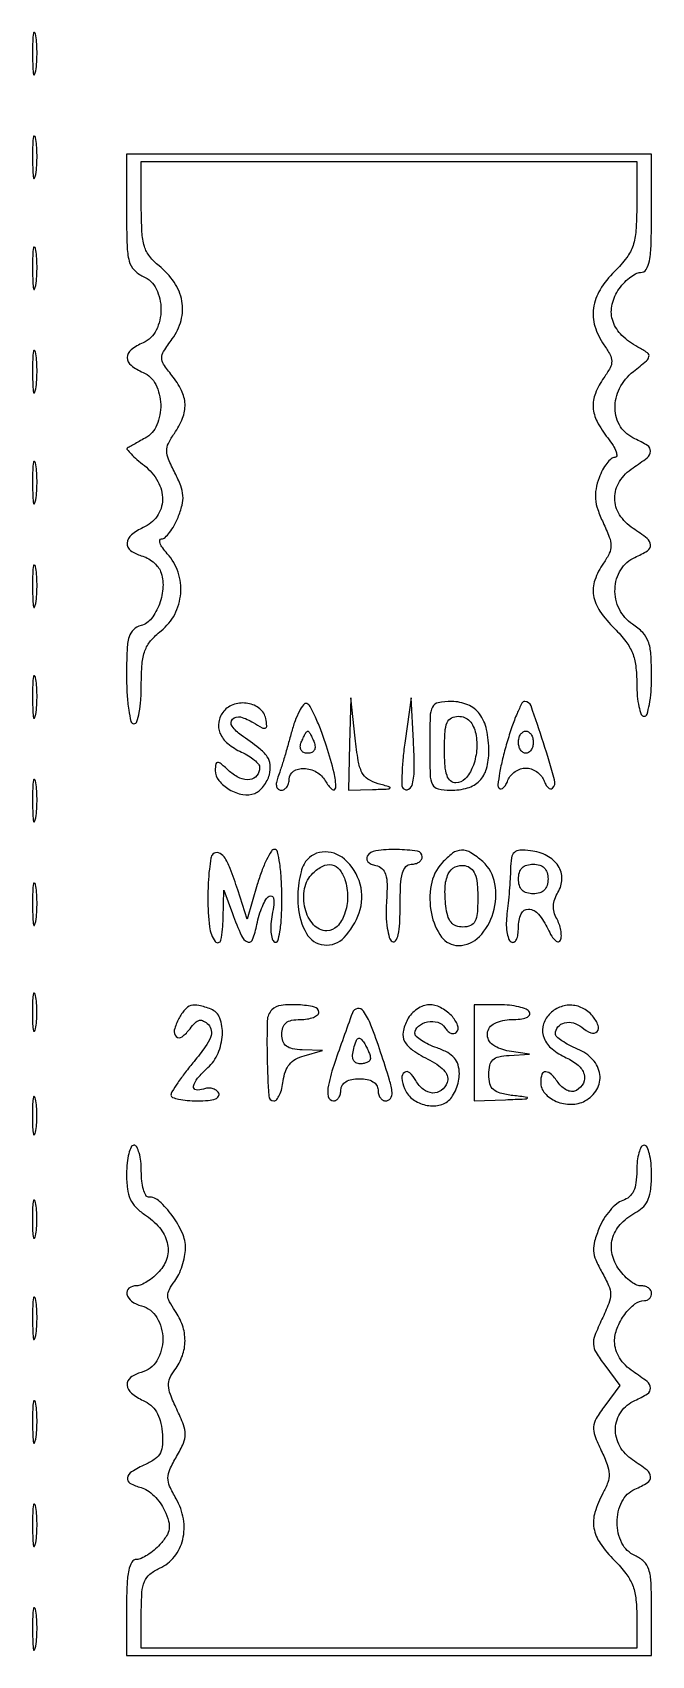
# Model space of a CAD drawing. Header units: millimetres. Extents: x 357084 to 357504, y 509210 to 509507.
# Drawn here: x 357219.8 to 357226.09, y 509439.25 to 509455.73 of the extents above; entities that cross this region are included whole.
import ezdxf

# ---------------------------------------------------------------- set-up
doc = ezdxf.new("R2010")
doc.units = ezdxf.units.MM

msp = doc.modelspace()

# ---------------------------------------------------------------- linework, layer by layer
for points in [[(357219.799, 509455.509, 0.006817), (357219.801, 509455.375, 0.040183), (357219.808, 509455.305, 0.720633), (357219.819, 509455.304, 0.075924), (357219.831, 509455.341, 0.022548), (357219.841, 509455.433, 0.015659), (357219.844, 509455.537, 0.015827), (357219.84, 509455.638, 0.031163), (357219.83, 509455.717, 0.248898), (357219.818, 509455.731, 0.49082), (357219.807, 509455.725, 0.030832), (357219.8, 509455.644, 0.00738)], [(357219.799, 509454.458, 0.006817), (357219.801, 509454.324, 0.040183), (357219.808, 509454.254, 0.720633), (357219.819, 509454.252, 0.075924), (357219.831, 509454.29, 0.022548), (357219.841, 509454.382, 0.015659), (357219.844, 509454.486, 0.015827), (357219.84, 509454.586, 0.031163), (357219.83, 509454.665, 0.248898), (357219.818, 509454.68, 0.49082), (357219.807, 509454.674, 0.030832), (357219.8, 509454.593, 0.00738)], [(357220.753, 509453.912, 0.006799), (357220.758, 509453.566, 0.056183), (357220.78, 509453.41, 0.128933), (357220.83, 509453.32, 0.098508), (357220.922, 509453.255, -0.177699), (357221.055, 509453.128, -0.113966), (357221.103, 509452.918, -0.113966), (357221.055, 509452.709, -0.177699), (357220.922, 509452.581, 0.061208), (357220.799, 509452.508, 0.232254), (357220.761, 509452.43, 0.232254), (357220.799, 509452.352, 0.061208), (357220.922, 509452.279, -0.1767), (357221.049, 509452.158, -0.107822), (357221.1, 509451.954, -0.106434), (357221.061, 509451.746, -0.168704), (357220.941, 509451.612, 0.000447), (357220.881, 509451.579, 0.000563), (357220.826, 509451.548, 0.000447), (357220.78, 509451.522, 0.004503), (357220.761, 509451.511, 0.464761), (357220.758, 509451.497, 0.018204), (357220.799, 509451.452, 0.021114), (357220.858, 509451.396, 0.011863), (357220.934, 509451.334, -0.099058), (357221.071, 509451.173, -0.132652), (357221.118, 509450.987, -0.149515), (357221.063, 509450.819, -0.137227), (357220.922, 509450.704, 0.069167), (357220.802, 509450.63, 0.206392), (357220.759, 509450.546, 0.255061), (357220.794, 509450.471, 0.09606), (357220.903, 509450.419, -0.059385), (357220.964, 509450.395, -0.047354), (357221.022, 509450.356, -0.048873), (357221.07, 509450.308, -0.081867), (357221.099, 509450.259, -0.106498), (357221.123, 509450.104, -0.072473), (357221.087, 509449.928, -0.076933), (357221.006, 509449.781, -0.166648), (357220.9, 509449.71, 0.127849), (357220.824, 509449.667, 0.133318), (357220.779, 509449.594, 0.05986), (357220.758, 509449.46, 0.009271), (357220.753, 509449.192, 0.014201), (357220.759, 509449.006, 0.024654), (357220.775, 509448.852, 0.022477), (357220.798, 509448.736, 0.344064), (357220.828, 509448.713, 0.326829), (357220.858, 509448.734, 0.029436), (357220.881, 509448.828, 0.029341), (357220.898, 509448.954, 0.018056), (357220.903, 509449.104, -0.018008), (357220.911, 509449.322, -0.069237), (357220.94, 509449.454, -0.091339), (357220.998, 509449.554, -0.046228), (357221.104, 509449.656, 0.104094), (357221.242, 509449.823, 0.100836), (357221.303, 509450.034, 0.100811), (357221.277, 509450.252, 0.10399), (357221.167, 509450.439, -0.026774), (357221.12, 509450.497, -0.063928), (357221.093, 509450.546, -0.150184), (357221.091, 509450.577, -0.350265), (357221.108, 509450.59, 0.189314), (357221.144, 509450.604, 0.041424), (357221.189, 509450.654, 0.037617), (357221.236, 509450.725, 0.028432), (357221.276, 509450.808, 0.035825), (357221.317, 509450.931, 0.07983), (357221.326, 509451.029, 0.074313), (357221.303, 509451.129, 0.027847), (357221.244, 509451.26, -0.019238), (357221.179, 509451.4, -0.096678), (357221.161, 509451.484, -0.1201), (357221.178, 509451.559, -0.036941), (357221.239, 509451.66, 0.057229), (357221.323, 509451.816, 0.10675), (357221.347, 509451.958, 0.105265), (357221.311, 509452.097, 0.05458), (357221.213, 509452.25, -0.021418), (357221.13, 509452.363, -0.15306), (357221.11, 509452.427, -0.140007), (357221.13, 509452.493, -0.016927), (357221.218, 509452.621, 0.095647), (357221.307, 509452.808, 0.109252), (357221.315, 509453.005, 0.10345), (357221.237, 509453.196, 0.078126), (357221.083, 509453.362, -0.060598), (357220.988, 509453.457, -0.093169), (357220.935, 509453.56, -0.059744), (357220.91, 509453.706, -0.012973), (357220.903, 509453.962), (357220.903, 509454.42), (357223.419, 509454.42), (357225.935, 509454.42), (357225.935, 509453.975, -0.01574), (357225.927, 509453.719, -0.065438), (357225.897, 509453.568, -0.081963), (357225.833, 509453.446, -0.033498), (357225.71, 509453.305, 0.058976), (357225.562, 509453.119, 0.101711), (357225.495, 509452.933, 0.110485), (357225.51, 509452.748, 0.078957), (357225.601, 509452.56, -0.027762), (357225.664, 509452.459, -0.125654), (357225.681, 509452.393, -0.125654), (357225.664, 509452.326, -0.027762), (357225.601, 509452.226, 0.057167), (357225.515, 509452.067, 0.11193), (357225.492, 509451.925, 0.104949), (357225.532, 509451.781, 0.046278), (357225.64, 509451.614, -0.0244), (357225.694, 509451.538, -0.053661), (357225.726, 509451.475, -0.110268), (357225.731, 509451.433, -0.389588), (357225.713, 509451.416, 0.181204), (357225.676, 509451.403, 0.047876), (357225.632, 509451.356, 0.042167), (357225.588, 509451.289, 0.03264), (357225.552, 509451.21, 0.044828), (357225.521, 509451.097, 0.068272), (357225.516, 509450.995, 0.060849), (357225.539, 509450.887, 0.028342), (357225.593, 509450.755, -0.018331), (357225.656, 509450.608, -0.090035), (357225.673, 509450.52, -0.116253), (357225.656, 509450.443, -0.040162), (357225.598, 509450.344, 0.069045), (357225.51, 509450.171, 0.125996), (357225.496, 509450.015, 0.110118), (357225.561, 509449.856, 0.045186), (357225.71, 509449.678, -0.032075), (357225.824, 509449.547, -0.068373), (357225.891, 509449.431, -0.066761), (357225.924, 509449.3, -0.029365), (357225.935, 509449.12, 0.021314), (357225.94, 509448.993, 0.03429), (357225.957, 509448.886, 0.037929), (357225.981, 509448.808, 0.308461), (357226.01, 509448.788, 0.330142), (357226.039, 509448.81, 0.027928), (357226.063, 509448.907, 0.028439), (357226.08, 509449.037, 0.017473), (357226.085, 509449.193, 0.015325), (357226.078, 509449.42, 0.071708), (357226.052, 509449.548, 0.105962), (357225.995, 509449.638, 0.055268), (357225.893, 509449.723, -0.134365), (357225.758, 509449.876, -0.123278), (357225.714, 509450.081, -0.128945), (357225.772, 509450.276, -0.153763), (357225.916, 509450.402, 0.036094), (357226.044, 509450.469, 0.275875), (357226.074, 509450.528, 0.212191), (357226.04, 509450.593, 0.022685), (357225.897, 509450.696, -0.106342), (357225.76, 509450.835, -0.142702), (357225.711, 509451.003, -0.142702), (357225.76, 509451.172, -0.106342), (357225.897, 509451.311, 0.022685), (357226.04, 509451.414, 0.212191), (357226.074, 509451.479, 0.275875), (357226.044, 509451.537, 0.036094), (357225.916, 509451.605, -0.146628), (357225.771, 509451.728, -0.139006), (357225.714, 509451.914, -0.1246), (357225.761, 509452.118, -0.106482), (357225.901, 509452.289, 0.00807), (357226.034, 509452.398, 0.172239), (357226.059, 509452.442, 0.300394), (357226.043, 509452.479, 0.023816), (357225.947, 509452.537, -0.070591), (357225.785, 509452.655, -0.114945), (357225.694, 509452.797, -0.128867), (357225.681, 509452.953, -0.102135), (357225.744, 509453.111, -0.038858), (357225.798, 509453.181, -0.041381), (357225.861, 509453.24, -0.045165), (357225.923, 509453.281, -0.122974), (357225.974, 509453.294, 0.263837), (357226.029, 509453.325, 0.089336), (357226.063, 509453.414, 0.038558), (357226.081, 509453.582, 0.007102), (357226.085, 509453.895), (357226.085, 509454.495), (357223.419, 509454.495), (357220.753, 509454.495)], [(357219.799, 509453.331, 0.006817), (357219.801, 509453.197, 0.040183), (357219.808, 509453.127, 0.720633), (357219.819, 509453.126, 0.075924), (357219.831, 509453.163, 0.022548), (357219.841, 509453.255, 0.015659), (357219.844, 509453.359, 0.015827), (357219.84, 509453.46, 0.031163), (357219.83, 509453.539, 0.248898), (357219.818, 509453.553, 0.49082), (357219.807, 509453.547, 0.030832), (357219.8, 509453.466, 0.00738)], [(357219.799, 509452.28, 0.006817), (357219.801, 509452.146, 0.040183), (357219.808, 509452.076, 0.720633), (357219.819, 509452.074, 0.075924), (357219.831, 509452.112, 0.022548), (357219.841, 509452.204, 0.015659), (357219.844, 509452.308, 0.015827), (357219.84, 509452.408, 0.031163), (357219.83, 509452.488, 0.248898), (357219.818, 509452.502, 0.49082), (357219.807, 509452.496, 0.030832), (357219.8, 509452.415, 0.00738)], [(357219.799, 509451.154, 0.006817), (357219.801, 509451.019, 0.040183), (357219.808, 509450.949, 0.720633), (357219.819, 509450.948, 0.075924), (357219.831, 509450.986, 0.022548), (357219.841, 509451.077, 0.015659), (357219.844, 509451.182, 0.015827), (357219.84, 509451.282, 0.031163), (357219.83, 509451.361, 0.248898), (357219.818, 509451.376, 0.49082), (357219.807, 509451.369, 0.030832), (357219.8, 509451.289, 0.00738)], [(357219.799, 509450.102, 0.006817), (357219.801, 509449.968, 0.040183), (357219.808, 509449.898, 0.720633), (357219.819, 509449.897, 0.075924), (357219.831, 509449.934, 0.022548), (357219.841, 509450.026, 0.015659), (357219.844, 509450.13, 0.015827), (357219.84, 509450.231, 0.031163), (357219.83, 509450.31, 0.248898), (357219.818, 509450.324, 0.49082), (357219.807, 509450.318, 0.030832), (357219.8, 509450.237, 0.00738)], [(357219.799, 509448.976, 0.006817), (357219.801, 509448.842, 0.040183), (357219.808, 509448.772, 0.720633), (357219.819, 509448.77, 0.075924), (357219.831, 509448.808, 0.022548), (357219.841, 509448.9, 0.015659), (357219.844, 509449.004, 0.015827), (357219.84, 509449.104, 0.031163), (357219.83, 509449.183, 0.248898), (357219.818, 509449.198, 0.49082), (357219.807, 509449.192, 0.030832), (357219.8, 509449.111, 0.00738)], [(357221.74, 509448.839, 0.12784), (357221.689, 509448.73, 0.150077), (357221.702, 509448.617, 0.118866), (357221.782, 509448.511, 0.064662), (357221.921, 509448.424, -0.030365), (357221.992, 509448.387, -0.038798), (357222.051, 509448.344, -0.042957), (357222.093, 509448.302, -0.175523), (357222.105, 509448.268, -0.168038), (357222.077, 509448.186, -0.196664), (357222.005, 509448.146, -0.138325), (357221.904, 509448.161, -0.07863), (357221.8, 509448.229, 0.009101), (357221.713, 509448.305, 0.158951), (357221.678, 509448.319, 0.390218), (357221.659, 509448.304, 0.037829), (357221.654, 509448.239, 0.172817), (357221.691, 509448.135, 0.089483), (357221.797, 509448.045, 0.085948), (357221.933, 509447.994, 0.139078), (357222.055, 509448.005, 0.086449), (357222.1, 509448.032, 0.048584), (357222.144, 509448.079, 0.046585), (357222.181, 509448.136, 0.055879), (357222.204, 509448.195, 0.087268), (357222.212, 509448.296, 0.132693), (357222.182, 509448.378, 0.073154), (357222.098, 509448.464, 0.013213), (357221.917, 509448.597, -0.084743), (357221.825, 509448.687, -0.362634), (357221.83, 509448.758, -0.275165), (357221.911, 509448.781, -0.072704), (357222.04, 509448.724, 0.012439), (357222.129, 509448.672, 0.206847), (357222.162, 509448.668, 0.348621), (357222.177, 509448.69, 0.027514), (357222.167, 509448.765, 0.17869), (357222.107, 509448.865, 0.126442), (357221.986, 509448.919, 0.118142), (357221.848, 509448.91, 0.145946)], [(357222.426, 509448.62, -0.003989), (357222.39, 509448.488, -0.003909), (357222.351, 509448.355, -0.00385), (357222.315, 509448.24, -0.014752), (357222.29, 509448.169, 0.049255), (357222.275, 509448.116, 0.103692), (357222.277, 509448.074, 0.160564), (357222.294, 509448.048, 0.174699), (357222.322, 509448.037, 0.134459), (357222.354, 509448.046, 0.100435), (357222.381, 509448.07, 0.087143), (357222.399, 509448.107, 0.072144), (357222.405, 509448.15, -0.252961), (357222.449, 509448.23, -0.158629), (357222.555, 509448.259, -0.118411), (357222.682, 509448.222, -0.135728), (357222.772, 509448.132, 0.088027), (357222.841, 509448.046, 0.629031), (357222.877, 509448.062, 0.071707), (357222.861, 509448.215, 0.013663), (357222.784, 509448.484, 0.013118), (357222.729, 509448.642, 0.018655), (357222.671, 509448.78, 0.014906), (357222.617, 509448.888, 0.191172), (357222.583, 509448.917, 0.322666), (357222.55, 509448.906, 0.039465), (357222.508, 509448.839, 0.034856), (357222.464, 509448.741, 0.021236)], [(357223.018, 509448.507), (357223.006, 509448.037), (357223.25, 509448.045, 0.001928), (357223.408, 509448.05, 0.195664), (357223.428, 509448.059, 0.561168), (357223.425, 509448.07, 0.003867), (357223.307, 509448.104, -0.077154), (357223.205, 509448.15, -0.132835), (357223.144, 509448.218, -0.076139), (357223.106, 509448.336, -0.013531), (357223.075, 509448.566), (357223.031, 509448.976)], [(357223.582, 509448.538, 0.010426), (357223.561, 509448.367, 0.015273), (357223.551, 509448.215, 0.010596), (357223.548, 509448.091, 0.198018), (357223.563, 509448.056, 0.334352), (357223.618, 509448.048, 0.216251), (357223.658, 509448.102, 0.054615), (357223.675, 509448.26, 0.011769), (357223.667, 509448.536), (357223.644, 509448.976)], [(357223.832, 509448.488, 0.006938), (357223.836, 509448.195, 0.102576), (357223.86, 509448.096, 0.234051), (357223.917, 509448.051, 0.053682), (357224.042, 509448.037, 0.068886), (357224.217, 509448.061, 0.129865), (357224.338, 509448.133, 0.128639), (357224.409, 509448.256, 0.066943), (357224.433, 509448.433, 0.052197), (357224.41, 509448.654, 0.108783), (357224.338, 509448.812, 0.133376), (357224.219, 509448.905, 0.099929), (357224.055, 509448.938, 0.045826), (357223.919, 509448.926, 0.236432), (357223.86, 509448.882, 0.108388), (357223.836, 509448.785, 0.00677)], [(357224.616, 509448.52, 0.011348), (357224.572, 509448.356, 0.017002), (357224.542, 509448.212, 0.012014), (357224.525, 509448.093, 0.230682), (357224.537, 509448.058, 0.252423), (357224.557, 509448.052, 0.132438), (357224.581, 509448.064, 0.078205), (357224.606, 509448.095, 0.040493), (357224.627, 509448.139, -0.08584), (357224.655, 509448.186, -0.066279), (357224.7, 509448.226, -0.066016), (357224.754, 509448.253, -0.083559), (357224.808, 509448.262, -0.083559), (357224.863, 509448.253, -0.066016), (357224.917, 509448.226, -0.066279), (357224.962, 509448.186, -0.08584), (357224.99, 509448.139, 0.039452), (357225.011, 509448.095, 0.076223), (357225.036, 509448.064, 0.129592), (357225.059, 509448.052, 0.25861), (357225.079, 509448.057, 0.272526), (357225.101, 509448.143, 0.00777), (357224.987, 509448.519, 0.007356), (357224.861, 509448.893, 0.317966), (357224.797, 509448.938, 0.284094), (357224.768, 509448.921, 0.013882), (357224.719, 509448.815, 0.019061), (357224.667, 509448.68, 0.012231)], [(357224.299, 509448.612, -0.06917), (357224.308, 509448.439, -0.07402), (357224.268, 509448.273, -0.0908), (357224.193, 509448.154, -0.209406), (357224.097, 509448.112, -0.181408), (357224.044, 509448.132, -0.131955), (357224.008, 509448.186, -0.065718), (357223.988, 509448.285, -0.016423), (357223.982, 509448.45, -0.014424), (357223.988, 509448.632, -0.084876), (357224.009, 509448.724, -0.178008), (357224.052, 509448.771, -0.117983), (357224.124, 509448.788, -0.097841), (357224.185, 509448.776, -0.099682), (357224.237, 509448.742, -0.088485), (357224.275, 509448.686, -0.060411)], [(357222.658, 509448.525, -0.074756), (357222.668, 509448.479, -0.14841), (357222.66, 509448.443, -0.165571), (357222.634, 509448.421, -0.098585), (357222.593, 509448.413, -0.098585), (357222.552, 509448.421, -0.165571), (357222.527, 509448.443, -0.14841), (357222.518, 509448.479, -0.074756), (357222.528, 509448.525, -0.015549), (357222.547, 509448.568, -0.023203), (357222.565, 509448.605, -0.019892), (357222.583, 509448.632, -0.247326), (357222.593, 509448.638, -0.247326), (357222.604, 509448.632, -0.019892), (357222.621, 509448.605, -0.023203), (357222.64, 509448.568, -0.015549)], [(357224.884, 509448.525, -0.064853), (357224.878, 509448.482, -0.082425), (357224.861, 509448.446, -0.098894), (357224.837, 509448.421, -0.148195), (357224.808, 509448.413, -0.148195), (357224.78, 509448.421, -0.098894), (357224.755, 509448.446, -0.082425), (357224.739, 509448.482, -0.064853), (357224.733, 509448.525, -0.064853), (357224.739, 509448.568, -0.082425), (357224.755, 509448.605, -0.098894), (357224.78, 509448.629, -0.148195), (357224.808, 509448.638, -0.148195), (357224.837, 509448.629, -0.098894), (357224.861, 509448.605, -0.082425), (357224.878, 509448.568, -0.064853)], [(357219.799, 509447.925, 0.006817), (357219.801, 509447.79, 0.040183), (357219.808, 509447.72, 0.720633), (357219.819, 509447.719, 0.075924), (357219.831, 509447.757, 0.022548), (357219.841, 509447.848, 0.015659), (357219.844, 509447.952, 0.015827), (357219.84, 509448.053, 0.031163), (357219.83, 509448.132, 0.248898), (357219.818, 509448.146, 0.49082), (357219.807, 509448.14, 0.030832), (357219.8, 509448.059, 0.00738)], [(357221.631, 509447.388, 0.155822), (357221.61, 509447.348, 0.013222), (357221.594, 509447.235, 0.016524), (357221.583, 509447.096, 0.012028), (357221.579, 509446.94, 0.026612), (357221.595, 509446.65, 0.138076), (357221.654, 509446.502, 0.644499), (357221.711, 509446.515, 0.044122), (357221.735, 509446.737), (357221.741, 509447.023), (357221.829, 509446.785, 0.014233), (357221.919, 509446.56, 0.187892), (357221.981, 509446.498, 0.434282), (357222.033, 509446.52, 0.037948), (357222.077, 509446.675, -0.024904), (357222.101, 509446.77, -0.028526), (357222.133, 509446.858, -0.029483), (357222.169, 509446.928, -0.122674), (357222.202, 509446.962, -0.276986), (357222.229, 509446.962, -0.224231), (357222.247, 509446.937, -0.071375), (357222.248, 509446.875, -0.018395), (357222.232, 509446.775, 0.03135), (357222.219, 509446.682, 0.041112), (357222.22, 509446.597, 0.046491), (357222.233, 509446.529, 0.186899), (357222.258, 509446.496, 0.481947), (357222.288, 509446.507, 0.041803), (357222.31, 509446.598, 0.028602), (357222.326, 509446.744, 0.01162), (357222.33, 509446.944, 0.013891), (357222.325, 509447.133, 0.022811), (357222.309, 509447.292, 0.018991), (357222.286, 509447.413, 0.350381), (357222.257, 509447.436, 0.258195), (357222.224, 509447.418, 0.024762), (357222.176, 509447.332, 0.026625), (357222.126, 509447.217, 0.017719), (357222.081, 509447.081), (357221.978, 509446.727), (357221.882, 509447.025, 0.013262), (357221.806, 509447.243, 0.060979), (357221.744, 509447.361, 0.171486), (357221.687, 509447.402, 0.274163)], [(357222.556, 509447.288, 0.060881), (357222.525, 509447.208, 0.026488), (357222.503, 509447.096, 0.025733), (357222.492, 509446.974, 0.031133), (357222.495, 509446.859, 0.108307), (357222.58, 509446.583, 0.241348), (357222.759, 509446.466, 0.23416), (357222.963, 509446.542, 0.104209), (357223.116, 509446.792, 0.15541), (357223.126, 509447.083, 0.143997), (357222.967, 509447.337, 0.208118), (357222.74, 509447.41, 0.250791)], [(357223.197, 509447.367, 0.179523), (357223.192, 509447.339, 0.14782), (357223.205, 509447.311, 0.102059), (357223.238, 509447.287, 0.057498), (357223.284, 509447.273, -0.133704), (357223.347, 509447.242, -0.142584), (357223.384, 509447.184, -0.071466), (357223.399, 509447.082, -0.014601), (357223.393, 509446.899, 0.022186), (357223.39, 509446.762, 0.029877), (357223.401, 509446.638, 0.030254), (357223.422, 509446.541, 0.189588), (357223.452, 509446.501, 0.403445), (357223.486, 509446.508, 0.094165), (357223.512, 509446.569, 0.041466), (357223.527, 509446.687, 0.01229), (357223.532, 509446.869, -0.011922), (357223.537, 509447.078, -0.05402), (357223.556, 509447.198, -0.117753), (357223.591, 509447.262, -0.212721), (357223.644, 509447.286, 0.064853), (357223.688, 509447.292, 0.082425), (357223.724, 509447.308, 0.098894), (357223.748, 509447.333, 0.148195), (357223.757, 509447.361, 0.37326), (357223.707, 509447.419, 0.032928), (357223.499, 509447.435, 0.033294), (357223.284, 509447.423, 0.227363)], [(357223.957, 509447.299, 0.140945), (357223.846, 509447.074, 0.093292), (357223.849, 509446.785, 0.107815), (357223.953, 509446.547, 0.240635), (357224.124, 509446.46, 0.203701), (357224.337, 509446.551, 0.121759), (357224.478, 509446.794, 0.11382), (357224.494, 509447.088, 0.167604), (357224.371, 509447.312, 0.044314), (357224.25, 509447.403, 0.148557), (357224.155, 509447.429, 0.153687), (357224.064, 509447.397, 0.04848)], [(357224.653, 509447.235, -0.00927), (357224.649, 509447.137, -0.004896), (357224.64, 509447.015, -0.004869), (357224.629, 509446.89, -0.007497), (357224.617, 509446.783, 0.030514), (357224.61, 509446.688, 0.039011), (357224.616, 509446.6, 0.043261), (357224.633, 509446.531, 0.175877), (357224.659, 509446.497, 0.263546), (357224.688, 509446.496, 0.157627), (357224.712, 509446.52, 0.080994), (357224.728, 509446.572, 0.036263), (357224.733, 509446.643, -0.098616), (357224.761, 509446.782, -0.316381), (357224.836, 509446.83, -0.212538), (357224.937, 509446.779, -0.061564), (357225.032, 509446.629, 0.028479), (357225.071, 509446.556, 0.073022), (357225.11, 509446.51, 0.185484), (357225.14, 509446.499, 0.313595), (357225.162, 509446.514, 0.089854), (357225.169, 509446.558, 0.04158), (357225.164, 509446.616, 0.039408), (357225.147, 509446.678, 0.044), (357225.122, 509446.734, -0.064301), (357225.096, 509446.799, -0.075611), (357225.089, 509446.865, -0.072947), (357225.102, 509446.932, -0.05467), (357225.135, 509447, 0.136684), (357225.175, 509447.137, 0.150238), (357225.137, 509447.269, 0.129004), (357225.023, 509447.372, 0.089518), (357224.857, 509447.423, 0.035696), (357224.748, 509447.428, 0.181983), (357224.692, 509447.405, 0.17144), (357224.663, 509447.351, 0.030956)], [(357222.97, 509447.131, -0.077711), (357222.998, 509446.953, -0.083972), (357222.968, 509446.78, -0.104716), (357222.892, 509446.655, -0.206738), (357222.787, 509446.61, -0.216127), (357222.652, 509446.672, -0.121063), (357222.566, 509446.836, -0.10745), (357222.562, 509447.038, -0.149784), (357222.646, 509447.196, -0.081254), (357222.745, 509447.267, -0.16656), (357222.838, 509447.28, -0.175944), (357222.916, 509447.232, -0.092194)], [(357224.32, 509446.947, -0.017502), (357224.315, 509446.786, -0.099078), (357224.292, 509446.704, -0.184006), (357224.247, 509446.663, -0.094755), (357224.17, 509446.648, -0.087649), (357224.099, 509446.66, -0.134353), (357224.049, 509446.696, -0.104182), (357224.015, 509446.761, -0.03943), (357223.996, 509446.861, -0.038159), (357223.988, 509447.054, -0.100463), (357224.021, 509447.187, -0.168082), (357224.09, 509447.258, -0.165459), (357224.189, 509447.272, -0.125602), (357224.251, 509447.243, -0.124532), (357224.292, 509447.187, -0.074795), (357224.314, 509447.094, -0.021641)], [(357225.034, 509447.136, -0.072254), (357225.024, 509447.07, -0.124864), (357224.996, 509447.023, -0.124864), (357224.949, 509446.995, -0.072254), (357224.884, 509446.986, -0.072254), (357224.818, 509446.995, -0.124864), (357224.771, 509447.023, -0.124864), (357224.743, 509447.07, -0.072254), (357224.733, 509447.136, -0.072254), (357224.743, 509447.202, -0.124864), (357224.771, 509447.249, -0.124864), (357224.818, 509447.277, -0.072254), (357224.884, 509447.286, -0.072254), (357224.949, 509447.277, -0.124864), (357224.996, 509447.249, -0.124864), (357225.024, 509447.202, -0.072254)], [(357219.799, 509446.873, 0.006817), (357219.801, 509446.739, 0.040183), (357219.808, 509446.669, 0.720633), (357219.819, 509446.668, 0.075924), (357219.831, 509446.705, 0.022548), (357219.841, 509446.797, 0.015659), (357219.844, 509446.901, 0.015827), (357219.84, 509447.002, 0.031163), (357219.83, 509447.081, 0.248898), (357219.818, 509447.095, 0.49082), (357219.807, 509447.089, 0.030832), (357219.8, 509447.008, 0.00738)], [(357219.798, 509445.784, 0.008087), (357219.799, 509445.663, 0.039503), (357219.807, 509445.595, 0.611425), (357219.818, 509445.592, 0.142433), (357219.83, 509445.615, 0.029693), (357219.84, 509445.692, 0.017887), (357219.843, 509445.784, 0.017887), (357219.84, 509445.876, 0.029693), (357219.83, 509445.953, 0.142433), (357219.818, 509445.977, 0.611425), (357219.807, 509445.973, 0.039503), (357219.799, 509445.905, 0.008087)], [(357221.284, 509445.719, 0.058468), (357221.238, 509445.602, 0.28063), (357221.258, 509445.536, 0.363052), (357221.317, 509445.534, 0.069021), (357221.398, 509445.616, -0.037102), (357221.45, 509445.677, -0.142501), (357221.493, 509445.701, -0.182528), (357221.535, 509445.694, -0.069078), (357221.584, 509445.658, -0.163043), (357221.614, 509445.599, -0.129858), (357221.606, 509445.528, -0.06486), (357221.553, 509445.431, -0.01499), (357221.439, 509445.284, 0.009269), (357221.349, 509445.171, 0.012928), (357221.273, 509445.066, 0.009334), (357221.214, 509444.976, 0.141752), (357221.204, 509444.941, 0.313332), (357221.22, 509444.919, 0.03566), (357221.282, 509444.9, 0.032983), (357221.369, 509444.887, 0.020444), (357221.471, 509444.883, 0.021145), (357221.583, 509444.888, 0.06722), (357221.656, 509444.904, 0.161942), (357221.688, 509444.93, 0.290028), (357221.689, 509444.963, 0.109884), (357221.662, 509444.991, 0.081902), (357221.623, 509445.008, 0.076891), (357221.578, 509445.013, 0.078162), (357221.534, 509445.003, -0.129427), (357221.459, 509444.995, -0.430692), (357221.434, 509445.031, -0.126583), (357221.475, 509445.113, -0.031814), (357221.579, 509445.221, 0.109468), (357221.682, 509445.366, 0.086757), (357221.726, 509445.554, 0.100924), (357221.701, 509445.722, 0.217064), (357221.611, 509445.814, 0.034022), (357221.487, 509445.852, 0.128899), (357221.407, 509445.85, 0.149271), (357221.345, 509445.809, 0.051119)], [(357222.23, 509445.809, 0.192723), (357222.182, 509445.697, 0.011371), (357222.181, 509445.317, 0.009002), (357222.197, 509444.934, 0.397429), (357222.25, 509444.883, 0.231297), (357222.279, 509444.897, 0.057435), (357222.307, 509444.943, 0.046899), (357222.33, 509445.009, 0.03212), (357222.344, 509445.087, -0.054844), (357222.366, 509445.182, -0.08933), (357222.407, 509445.254, -0.091838), (357222.469, 509445.306, -0.060944), (357222.556, 509445.342), (357222.743, 509445.394), (357222.537, 509445.401, -0.038502), (357222.438, 509445.413, -0.116), (357222.376, 509445.44, -0.149927), (357222.342, 509445.488, -0.081032), (357222.33, 509445.559, -0.07578), (357222.341, 509445.629, -0.149477), (357222.373, 509445.675, -0.124434), (357222.429, 509445.701, -0.044917), (357222.518, 509445.709, 0.038131), (357222.59, 509445.715, 0.057076), (357222.651, 509445.731, 0.074992), (357222.692, 509445.756, 0.226478), (357222.706, 509445.784, 0.35554), (357222.663, 509445.836, 0.03797), (357222.498, 509445.858, 0.039155), (357222.322, 509445.853, 0.172027)], [(357223.047, 509445.778, 0.003612), (357222.867, 509445.272, 0.03102), (357222.803, 509445.041, 0.104762), (357222.802, 509444.927, 0.354869), (357222.856, 509444.883, 0.148195), (357222.885, 509444.892, 0.098894), (357222.909, 509444.916, 0.082425), (357222.925, 509444.953, 0.064853), (357222.931, 509444.996, -0.140575), (357222.944, 509445.042, -0.118484), (357222.981, 509445.078, -0.088208), (357223.04, 509445.101, -0.04716), (357223.119, 509445.108, -0.04716), (357223.197, 509445.101, -0.088208), (357223.256, 509445.078, -0.118484), (357223.293, 509445.042, -0.140575), (357223.307, 509444.996, 0.064853), (357223.312, 509444.953, 0.082425), (357223.329, 509444.916, 0.098894), (357223.353, 509444.892, 0.148195), (357223.382, 509444.883, 0.234517), (357223.433, 509444.908, 0.188534), (357223.45, 509444.968, 0.050583), (357223.424, 509445.094, 0.005448), (357223.334, 509445.377, 0.012162), (357223.235, 509445.653, 0.062979), (357223.158, 509445.795, 0.285276), (357223.098, 509445.82, 0.271538)], [(357223.606, 509445.708, 0.075267), (357223.562, 509445.583, 0.175848), (357223.577, 509445.487, 0.120323), (357223.658, 509445.399, 0.027301), (357223.834, 509445.295, -0.034547), (357223.926, 509445.239, -0.073631), (357223.985, 509445.183, -0.106095), (357224.013, 509445.126, -0.152421), (357224.009, 509445.07, -0.137618), (357223.949, 509444.99, -0.180995), (357223.862, 509444.963, -0.154552), (357223.768, 509444.999, -0.097397), (357223.691, 509445.089, 0.076903), (357223.63, 509445.168, 0.351447), (357223.575, 509445.172, 0.276189), (357223.549, 509445.115, 0.065354), (357223.575, 509445.009, 0.133631), (357223.649, 509444.908, 0.101622), (357223.773, 509444.845, 0.102561), (357223.91, 509444.836, 0.138838), (357224.024, 509444.886, 0.080502), (357224.065, 509444.934, 0.044201), (357224.101, 509445.004, 0.042611), (357224.125, 509445.083, 0.052481), (357224.133, 509445.159, 0.069998), (357224.12, 509445.249, 0.108568), (357224.083, 509445.318, 0.091848), (357224.015, 509445.373, 0.039242), (357223.907, 509445.42, -0.025974), (357223.821, 509445.455, -0.035996), (357223.748, 509445.496, -0.039187), (357223.696, 509445.537, -0.210766), (357223.682, 509445.569, -0.227126), (357223.717, 509445.641, -0.121427), (357223.809, 509445.684, -0.113725), (357223.915, 509445.681, -0.191898), (357223.986, 509445.628, 0.059049), (357224.014, 509445.593, 0.093111), (357224.046, 509445.571, 0.126234), (357224.077, 509445.566, 0.175017), (357224.102, 509445.578, 0.302343), (357224.116, 509445.651, 0.097045), (357224.052, 509445.749, 0.078319), (357223.941, 509445.831, 0.12113), (357223.826, 509445.859, 0.094009), (357223.767, 509445.848, 0.057513), (357223.704, 509445.815, 0.054915), (357223.647, 509445.766, 0.063893)], [(357224.283, 509445.371), (357224.283, 509444.883), (357224.602, 509444.895, 0.001178), (357224.797, 509444.903, 0.118219), (357224.823, 509444.91, 0.719386), (357224.821, 509444.919, 0.002653), (357224.677, 509444.937, -0.029367), (357224.549, 509444.961, -0.119886), (357224.48, 509444.997, -0.15463), (357224.444, 509445.056, -0.059813), (357224.433, 509445.151, -0.052378), (357224.443, 509445.244, -0.152852), (357224.474, 509445.3, -0.137028), (357224.534, 509445.331, -0.038923), (357224.639, 509445.345), (357224.846, 509445.356), (357224.639, 509445.388, -0.110946), (357224.474, 509445.452, -0.268831), (357224.418, 509445.566, -0.270064), (357224.49, 509445.67, -0.111381), (357224.663, 509445.709, 0.027979), (357224.752, 509445.714, 0.069343), (357224.815, 509445.73, 0.145541), (357224.845, 509445.755, 0.297719), (357224.846, 509445.784, 0.159713), (357224.812, 509445.813, 0.035556), (357224.737, 509445.837, 0.033489), (357224.644, 509445.854, 0.026918), (357224.541, 509445.859), (357224.283, 509445.859)], [(357225.035, 509445.748, 0.125111), (357224.981, 509445.635, 0.152071), (357224.993, 509445.519, 0.120453), (357225.075, 509445.41, 0.063831), (357225.219, 509445.321, -0.067629), (357225.34, 509445.245, -0.143876), (357225.4, 509445.154, -0.196648), (357225.393, 509445.064, -0.136366), (357225.323, 509444.989, -0.144083), (357225.283, 509444.978, -0.090383), (357225.235, 509444.987, -0.076762), (357225.187, 509445.016, -0.063487), (357225.145, 509445.059, 0.034437), (357225.068, 509445.151, 0.183605), (357225.01, 509445.178, 0.341837), (357224.972, 509445.153, 0.08235), (357224.959, 509445.074, 0.182607), (357225.001, 509444.961, 0.11261), (357225.117, 509444.878, 0.101254), (357225.269, 509444.848, 0.12249), (357225.409, 509444.883, 0.137604), (357225.53, 509444.999, 0.170195), (357225.56, 509445.151, 0.152827), (357225.489, 509445.301, 0.107811), (357225.334, 509445.409, -0.021794), (357225.248, 509445.449, -0.030605), (357225.175, 509445.493, -0.031062), (357225.122, 509445.534, -0.214278), (357225.109, 509445.564, -0.177869), (357225.135, 509445.634, -0.157415), (357225.202, 509445.676, -0.128422), (357225.292, 509445.674, -0.106395), (357225.377, 509445.63, 0.075952), (357225.47, 509445.574, 0.309816), (357225.532, 509445.587, 0.297617), (357225.543, 509445.65, 0.073681), (357225.486, 509445.745, 0.105409), (357225.383, 509445.826, 0.113444), (357225.26, 509445.855, 0.114162), (357225.136, 509445.827, 0.107798)], [(357223.23, 509445.315, -0.182983), (357223.223, 509445.293, -0.093473), (357223.2, 509445.275, -0.07235), (357223.166, 509445.263, -0.051441), (357223.126, 509445.259, -0.122534), (357223.083, 509445.269, -0.174563), (357223.057, 509445.298, -0.118851), (357223.049, 509445.346, -0.043627), (357223.061, 509445.415, -0.021889), (357223.084, 509445.49, -0.185328), (357223.107, 509445.517, -0.331312), (357223.133, 509445.513, -0.055202), (357223.166, 509445.471, -0.021915), (357223.19, 509445.429, -0.021382), (357223.211, 509445.384, -0.021856), (357223.226, 509445.343, -0.071114)], [(357219.798, 509444.733, 0.008087), (357219.799, 509444.612, 0.039503), (357219.807, 509444.544, 0.611425), (357219.818, 509444.541, 0.142433), (357219.83, 509444.564, 0.029693), (357219.84, 509444.641, 0.017887), (357219.843, 509444.733, 0.017887), (357219.84, 509444.825, 0.029693), (357219.83, 509444.902, 0.142433), (357219.818, 509444.925, 0.611425), (357219.807, 509444.922, 0.039503), (357219.799, 509444.854, 0.008087)], [(357220.753, 509444.141, 0.030101), (357220.762, 509443.991, 0.074278), (357220.791, 509443.885, 0.087863), (357220.847, 509443.803, 0.055876), (357220.935, 509443.73, -0.070329), (357221.087, 509443.597, -0.114209), (357221.166, 509443.445, -0.133433), (357221.165, 509443.292, -0.115511), (357221.086, 509443.151, -0.034611), (357221.029, 509443.095, -0.03475), (357220.964, 509443.048, -0.036934), (357220.902, 509443.016, -0.10292), (357220.854, 509443.006, 0.164243), (357220.778, 509442.98, 0.298502), (357220.757, 509442.92, 0.178067), (357220.805, 509442.849, 0.092626), (357220.904, 509442.802, -0.197805), (357221.062, 509442.683, -0.134721), (357221.121, 509442.464, -0.134503), (357221.061, 509442.245, -0.197104), (357220.903, 509442.126, 0.09606), (357220.794, 509442.074, 0.255061), (357220.759, 509441.998, 0.206392), (357220.802, 509441.915, 0.069167), (357220.922, 509441.841, -0.073812), (357220.999, 509441.793, -0.079647), (357221.056, 509441.726, -0.07007), (357221.094, 509441.636, -0.04221), (357221.115, 509441.523, -0.033646), (357221.118, 509441.393, -0.108767), (357221.097, 509441.31, -0.121413), (357221.044, 509441.248, -0.047098), (357220.946, 509441.192, 0.030264), (357220.805, 509441.117, 0.212332), (357220.762, 509441.055, 0.330185), (357220.788, 509441.001, 0.056237), (357220.902, 509440.957, -0.086592), (357220.965, 509440.928, -0.04422), (357221.033, 509440.872, -0.042172), (357221.094, 509440.801, -0.049198), (357221.139, 509440.723, -0.033723), (357221.18, 509440.614, -0.107661), (357221.186, 509440.536, -0.112098), (357221.159, 509440.465, -0.038201), (357221.092, 509440.378, -0.033375), (357221.032, 509440.32, -0.034115), (357220.966, 509440.271, -0.036245), (357220.902, 509440.238, -0.105504), (357220.854, 509440.227, 0.26939), (357220.807, 509440.2, 0.078706), (357220.776, 509440.118, 0.040622), (357220.758, 509439.974, 0.010412), (357220.753, 509439.739), (357220.753, 509439.251), (357223.419, 509439.251), (357226.085, 509439.251), (357226.085, 509439.721, 0.010072), (357226.08, 509439.991, 0.065251), (357226.057, 509440.125, 0.127886), (357226.007, 509440.206, 0.087134), (357225.916, 509440.266, -0.177699), (357225.784, 509440.393, -0.113966), (357225.735, 509440.603, -0.113966), (357225.784, 509440.813, -0.177699), (357225.916, 509440.94, 0.03645), (357226.045, 509441.008, 0.279407), (357226.074, 509441.066, 0.209264), (357226.039, 509441.132, 0.021854), (357225.893, 509441.237, -0.121211), (357225.762, 509441.378, -0.137572), (357225.719, 509441.557, -0.144171), (357225.776, 509441.726, -0.137363), (357225.916, 509441.841, 0.036094), (357226.044, 509441.909, 0.275875), (357226.074, 509441.967, 0.212191), (357226.04, 509442.032, 0.022685), (357225.897, 509442.135, -0.052503), (357225.82, 509442.198, -0.05686), (357225.761, 509442.274, -0.060608), (357225.723, 509442.356, -0.078059), (357225.71, 509442.439, -0.094852), (357225.736, 509442.575, -0.063781), (357225.813, 509442.715, -0.067403), (357225.915, 509442.821, -0.168708), (357226.015, 509442.856, 0.106871), (357226.042, 509442.861, 0.099464), (357226.065, 509442.878, 0.095921), (357226.08, 509442.902, 0.091722), (357226.085, 509442.931, 0.146046), (357226.077, 509442.959, 0.099209), (357226.053, 509442.984, 0.083165), (357226.017, 509443, 0.065914), (357225.974, 509443.006, -0.122974), (357225.923, 509443.018, -0.045165), (357225.861, 509443.059, -0.041381), (357225.798, 509443.119, -0.038858), (357225.744, 509443.188, -0.101632), (357225.682, 509443.345, -0.126145), (357225.693, 509443.5, -0.114581), (357225.781, 509443.642, -0.074146), (357225.937, 509443.758, 0.086253), (357226.006, 509443.812, 0.090307), (357226.052, 509443.886, 0.067137), (357226.077, 509443.989, 0.026717), (357226.085, 509444.135, 0.02381), (357226.08, 509444.249, 0.037979), (357226.063, 509444.345, 0.04436), (357226.039, 509444.414, 0.294715), (357226.01, 509444.433, 0.27491), (357225.981, 509444.415, 0.053598), (357225.957, 509444.357, 0.043338), (357225.94, 509444.274, 0.027566), (357225.935, 509444.175, -0.030875), (357225.927, 509444.051, -0.078978), (357225.902, 509443.966, -0.108443), (357225.858, 509443.908, -0.098483), (357225.793, 509443.872, 0.098163), (357225.731, 509443.838, 0.040973), (357225.664, 509443.771, 0.038491), (357225.601, 509443.686, 0.040442), (357225.554, 509443.593, 0.028717), (357225.507, 509443.459, 0.084765), (357225.496, 509443.362, 0.08565), (357225.519, 509443.268, 0.029725), (357225.581, 509443.143, -0.026182), (357225.649, 509443.009, -0.104703), (357225.668, 509442.92, -0.093007), (357225.65, 509442.825, -0.01826), (357225.581, 509442.665, 0.017594), (357225.509, 509442.501, 0.109414), (357225.495, 509442.412, 0.121691), (357225.521, 509442.329, 0.023911), (357225.609, 509442.199), (357225.762, 509441.993), (357225.609, 509441.786, 0.023983), (357225.523, 509441.657, 0.116723), (357225.496, 509441.573, 0.110325), (357225.509, 509441.484, 0.02035), (357225.575, 509441.331, -0.022086), (357225.635, 509441.19, -0.079695), (357225.654, 509441.094, -0.095809), (357225.64, 509441.007, -0.04058), (357225.591, 509440.899, 0.053482), (357225.51, 509440.705, 0.116359), (357225.5, 509440.545, 0.109668), (357225.563, 509440.391, 0.04432), (357225.71, 509440.216, -0.032075), (357225.824, 509440.085, -0.068373), (357225.891, 509439.969, -0.066761), (357225.924, 509439.838, -0.029365), (357225.935, 509439.658), (357225.935, 509439.326), (357223.419, 509439.326), (357220.903, 509439.326), (357220.903, 509439.69, -0.0166), (357220.91, 509439.893, -0.081801), (357220.936, 509440.004, -0.125225), (357220.991, 509440.077, -0.063106), (357221.089, 509440.138, 0.118742), (357221.239, 509440.255, 0.109735), (357221.324, 509440.43, 0.101442), (357221.331, 509440.638, 0.087714), (357221.257, 509440.843, -0.024882), (357221.191, 509440.971, -0.108678), (357221.174, 509441.055, -0.105196), (357221.193, 509441.139, -0.022575), (357221.262, 509441.273, 0.025454), (357221.331, 509441.408, 0.104464), (357221.35, 509441.498, 0.093853), (357221.332, 509441.593, 0.018387), (357221.263, 509441.753, -0.017516), (357221.198, 509441.902, -0.081971), (357221.179, 509441.993, -0.11847), (357221.193, 509442.068, -0.05616), (357221.244, 509442.153, 0.076776), (357221.32, 509442.295, 0.085467), (357221.347, 509442.448, 0.083606), (357221.321, 509442.604, 0.069649), (357221.244, 509442.753, -0.030405), (357221.189, 509442.844, -0.12094), (357221.173, 509442.907, -0.128494), (357221.188, 509442.969, -0.036228), (357221.242, 509443.052, 0.051909), (357221.283, 509443.12, 0.030844), (357221.318, 509443.208, 0.030611), (357221.343, 509443.302, 0.045634), (357221.352, 509443.386, 0.109185), (357221.32, 509443.54, 0.050668), (357221.217, 509443.718, 0.050531), (357221.088, 509443.863, 0.188108), (357220.976, 509443.907, -0.283257), (357220.948, 509443.924, -0.049718), (357220.925, 509443.984, -0.041068), (357220.909, 509444.069, -0.025955), (357220.903, 509444.17, 0.027026), (357220.898, 509444.27, 0.042582), (357220.881, 509444.355, 0.052312), (357220.857, 509444.415, 0.277684), (357220.828, 509444.433, 0.292032), (357220.799, 509444.414, 0.045617), (357220.775, 509444.347, 0.0387), (357220.759, 509444.253, 0.024307)], [(357219.798, 509443.682, 0.008087), (357219.799, 509443.561, 0.039503), (357219.807, 509443.493, 0.611425), (357219.818, 509443.489, 0.142433), (357219.83, 509443.513, 0.029693), (357219.84, 509443.59, 0.017887), (357219.843, 509443.682, 0.017887), (357219.84, 509443.774, 0.029693), (357219.83, 509443.851, 0.142433), (357219.818, 509443.874, 0.611425), (357219.807, 509443.871, 0.039503), (357219.799, 509443.803, 0.008087)], [(357219.799, 509442.668, 0.006817), (357219.801, 509442.534, 0.040183), (357219.808, 509442.464, 0.720633), (357219.819, 509442.462, 0.075924), (357219.831, 509442.5, 0.022548), (357219.841, 509442.592, 0.015659), (357219.844, 509442.696, 0.015827), (357219.84, 509442.796, 0.031163), (357219.83, 509442.875, 0.248898), (357219.818, 509442.89, 0.49082), (357219.807, 509442.884, 0.030832), (357219.8, 509442.803, 0.00738)], [(357219.799, 509441.616, 0.006817), (357219.801, 509441.482, 0.040183), (357219.808, 509441.412, 0.720633), (357219.819, 509441.411, 0.075924), (357219.831, 509441.449, 0.022548), (357219.841, 509441.54, 0.015659), (357219.844, 509441.644, 0.015827), (357219.84, 509441.745, 0.031163), (357219.83, 509441.824, 0.248898), (357219.818, 509441.838, 0.49082), (357219.807, 509441.832, 0.030832), (357219.8, 509441.751, 0.00738)], [(357219.799, 509440.565, 0.006817), (357219.801, 509440.431, 0.040183), (357219.808, 509440.361, 0.720633), (357219.819, 509440.36, 0.075924), (357219.831, 509440.397, 0.022548), (357219.841, 509440.489, 0.015659), (357219.844, 509440.593, 0.015827), (357219.84, 509440.694, 0.031163), (357219.83, 509440.773, 0.248898), (357219.818, 509440.787, 0.49082), (357219.807, 509440.781, 0.030832), (357219.8, 509440.7, 0.00738)], [(357219.799, 509439.514, 0.006817), (357219.801, 509439.38, 0.040183), (357219.808, 509439.31, 0.720633), (357219.819, 509439.308, 0.075924), (357219.831, 509439.346, 0.022548), (357219.841, 509439.438, 0.015659), (357219.844, 509439.542, 0.015827), (357219.84, 509439.642, 0.031163), (357219.83, 509439.721, 0.248898), (357219.818, 509439.736, 0.49082), (357219.807, 509439.73, 0.030832), (357219.8, 509439.649, 0.00738)]]:
    msp.add_lwpolyline(points, format="xyb", close=True)

doc.saveas('drawing.dxf')
